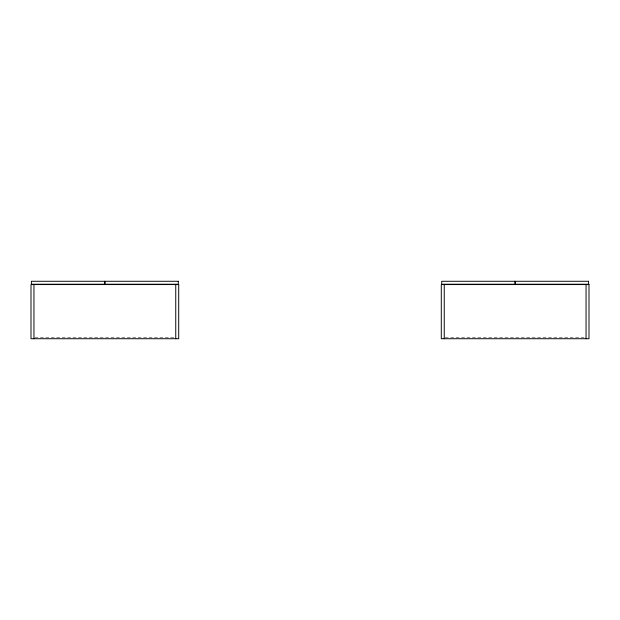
<?xml version="1.0" encoding="UTF-8"?>
<svg xmlns="http://www.w3.org/2000/svg" width="620" height="620" viewBox="0 0 620 620"><rect width="100%" height="100%" fill="white"/><g stroke="black" fill="none" stroke-linecap="round" stroke-linejoin="round"><path stroke-width="0.46" stroke-dasharray="3.1 2.33" d="M34.922 337.737L174.786 337.737M445.214 337.737L585.079 337.737"/><path stroke-width="0.93" d="M586.047 284.565L586.047 338.721M444.246 284.565L444.246 338.721M175.755 284.565L175.755 338.721M33.953 284.565L33.953 338.721M104.648 281.279L31.411 281.279L31.411 284.231L104.648 284.231L104.648 281.279M178.297 281.279L105.059 281.279L105.059 284.231L178.297 284.231L178.297 281.279M514.941 281.279L441.704 281.279L441.704 284.231L514.941 284.231L514.941 281.279M588.589 281.279L515.352 281.279L515.352 284.231L588.589 284.231L588.589 281.279M178.707 284.565L31 284.565L31 338.721L178.707 338.721L178.707 284.565M589 284.565L441.293 284.565L441.293 338.721L589 338.721L589 284.565"/></g></svg>
